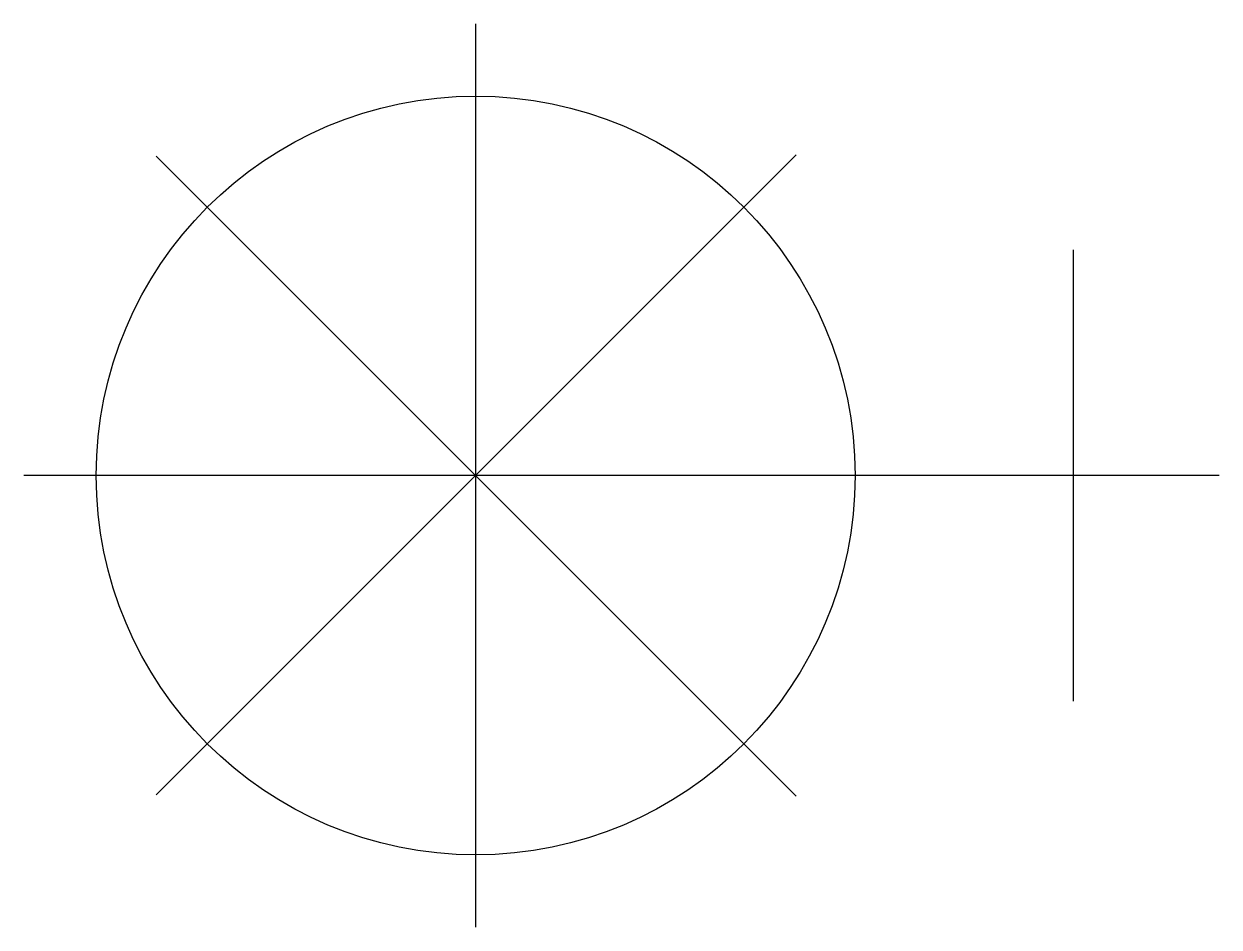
# Model space of a CAD drawing. Header units: millimetres. Extents: x -25 to 41.1, y -25 to 25.
import ezdxf

# ---------------------------------------------------------------- set-up
doc = ezdxf.new("R2010")
doc.units = ezdxf.units.MM
doc.header["$MEASUREMENT"] = 0

msp = doc.modelspace()

# ---------------------------------------------------------------- linework, layer by layer
at = {"linetype": 'Continuous', "lineweight": 25}
for p, q in [((0, 25), (0, -25)), ((33.072, 12.5), (33.072, -12.5))]:
    msp.add_line(p, q, dxfattribs=at)
at = {"linetype": 'Continuous'}
for p, q in [((17.747, 17.747), (-17.678, -17.678)), ((17.747, -17.747), (-17.678, 17.678)), ((41.144, 0), (-25, 0))]:
    msp.add_line(p, q, dxfattribs=at)
msp.add_circle((0, 0), 21, dxfattribs=at)

doc.saveas('drawing.dxf')
